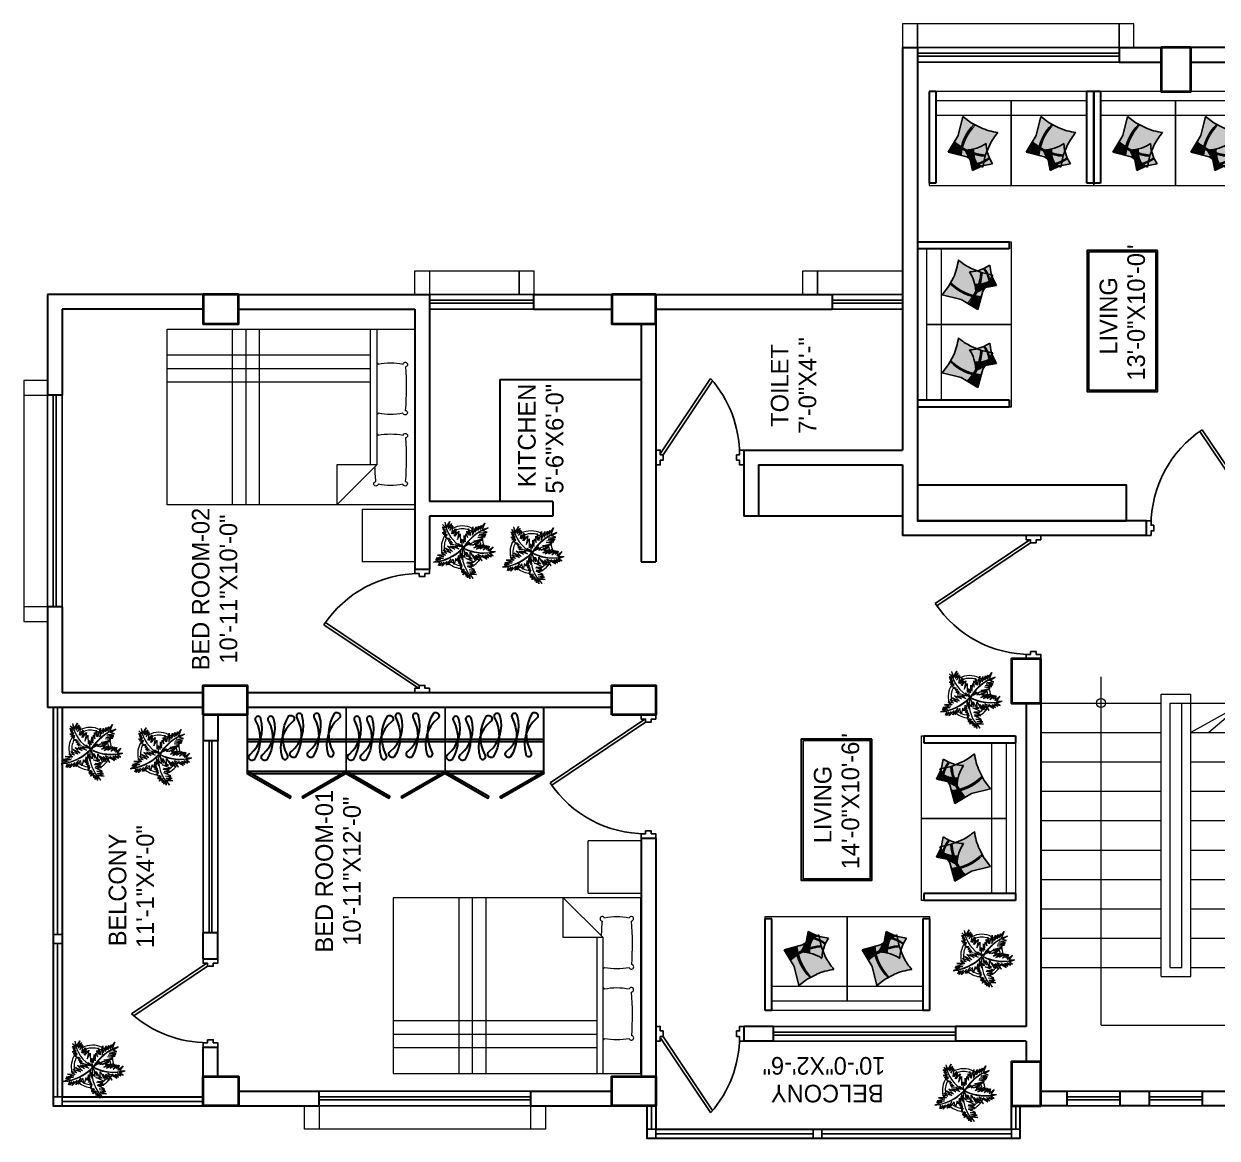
# Model space of a CAD drawing. Header units: inches. Extents: x -54558 to 35158, y -4190 to 41945.
# Drawn here: x -54303.2 to -53897.2, y 4160.1 to 4539.1 of the extents above; entities that cross this region are included whole.
import ezdxf

# ---------------------------------------------------------------- set-up
doc = ezdxf.new("R2010")
doc.units = ezdxf.units.IN
doc.header["$MEASUREMENT"] = 0
doc.layers.get('0').update_dxf_attribs({"true_color": 0xe4c8de})
for name, color, linetype in [('A-ANNO-TEXT', 7, 'Continuous'), ('DIM', 9, 'Continuous'), ('door', 34, 'Continuous'), ('FUR', 30, 'Continuous')]:
    doc.layers.add(name, color=color, linetype=linetype)
for name, color, linetype, lineweight in [('A-FURN-FIXD', 44, 'Continuous', 9), ('A_WALL', 7, 'Continuous', 30), ('colum', 241, 'Continuous', 40), ('Furniture', 42, 'Continuous', 30), ('illustr-TREE', 113, 'Continuous', 0), ('railing', 6, 'Continuous', 5), ('sanshade', 252, 'Continuous', 5), ('Stair', 44, 'Continuous', 13), ('thin', 251, 'Continuous', 20), ('Ver', 144, 'Continuous', 30), ('Wall-02', 7, 'Continuous', 30), ('windo', 140, 'Continuous', 25)]:
    doc.layers.add(name, color=color, linetype=linetype, lineweight=lineweight)
doc.layers.add('illustr-FURNITURE', color=7, linetype='Continuous', lineweight=0, true_color=0x000000)
doc.styles.get("Standard").update_dxf_attribs({"font": 'ARIALN.TTF'})

# ---------------------------------------------------------------- blocks, each defined once
blk = doc.blocks.new('fjfds')
at = {"layer": 'railing'}
for p, q in [((-25748.79, -8794.32), (-25748.79, -8804.32)), ((-25748.79, -8794.32), (-25652.79, -8794.32)), ((-25745.79, -8797.32), (-25745.79, -8801.32)), ((-25745.79, -8797.32), (-25655.79, -8797.32)), ((-25655.79, -8797.32), (-25655.79, -8804.32)), ((-25652.79, -8794.32), (-25652.79, -8804.32)), ((-25745.79, -8801.32), (-25655.79, -8801.32)), ((-25748.79, -8804.32), (-25655.79, -8804.32)), ((-25655.79, -8804.32), (-25652.79, -8804.32))]:
    blk.add_line(p, q, dxfattribs=at)
at = {"layer": 'Stair'}
for p, q in [((-25745.79, -8753.32), (-25745.79, -8794.32)), ((-25735.79, -8753.32), (-25735.79, -8794.32)), ((-25725.79, -8753.32), (-25725.79, -8794.32)), ((-25715.79, -8753.32), (-25715.79, -8794.32)), ((-25705.79, -8753.32), (-25705.79, -8794.32)), ((-25695.79, -8753.32), (-25695.79, -8794.32)), ((-25685.79, -8753.32), (-25685.79, -8794.32)), ((-25675.79, -8753.32), (-25675.79, -8794.32)), ((-25665.79, -8753.32), (-25665.79, -8794.32)), ((-25655.79, -8753.32), (-25655.79, -8794.32)), ((-25765.34, -8773.82), (-25646.9, -8773.82)), ((-25765.34, -8773.82), (-25765.34, -8822.32)), ((-25745.79, -8804.32), (-25745.79, -8845.32)), ((-25735.79, -8804.32), (-25735.79, -8845.32)), ((-25725.79, -8804.32), (-25725.79, -8845.32)), ((-25715.79, -8804.32), (-25715.79, -8845.32)), ((-25705.79, -8804.32), (-25705.79, -8845.32)), ((-25695.79, -8804.32), (-25695.79, -8845.32)), ((-25685.79, -8804.32), (-25685.79, -8845.32)), ((-25675.79, -8804.32), (-25675.79, -8845.32)), ((-25665.79, -8804.32), (-25665.79, -8845.32)), ((-25655.79, -8822.32), (-25665.79, -8804.32)), ((-25655.79, -8804.32), (-25655.79, -8845.32)), ((-25655.79, -8822.32), (-25665.79, -8810.47)), ((-25765.34, -8822.32), (-25655.79, -8822.32)), ((-25655.79, -8822.32), (-25665.79, -8840.32)), ((-25655.79, -8822.32), (-25665.79, -8834.17))]:
    blk.add_line(p, q, dxfattribs=at)
blk.add_circle((-25655.79, -8773.82), 1.51, dxfattribs=at)
blk = doc.blocks.new('ddf')
at = {"layer": 'sanshade'}
for points in [[(-25516.79, -8672.32), (-25508.79, -8672.32), (-25508.79, -8677.32), (-25516.79, -8677.32)], [(-25516.79, -8677.32), (-25508.79, -8677.32), (-25508.79, -8706.32), (-25516.79, -8706.32)]]:
    blk.add_lwpolyline(points, close=True, dxfattribs=at)
blk = doc.blocks.new('tyer')
at = {"layer": 'sanshade'}
for points in [[(-25800.79, -9018.32), (-25792.79, -9018.32), (-25792.79, -9023.32), (-25800.79, -9023.32)], [(-25800.79, -9018.32), (-25792.79, -9018.32), (-25792.79, -9100.32), (-25800.79, -9100.32)], [(-25800.79, -9095.32), (-25792.79, -9095.32), (-25792.79, -9100.32), (-25800.79, -9100.32)]]:
    blk.add_lwpolyline(points, close=True, dxfattribs=at)
blk = doc.blocks.new('efre')
at = {"layer": 'door'}
for p, q in [((10922.87, 10339.43), (10901.44, 10307.52)), ((10923.87, 10339.12), (10902.26, 10306.96))]:
    blk.add_line(p, q, dxfattribs=at)
for points in [[(10885.87, 10339.43), (10884.87, 10339.43), (10884.87, 10337.89), (10883.37, 10337.89), (10883.37, 10342.89), (10884.87, 10342.89), (10884.87, 10341.35), (10885.87, 10341.35)], [(10922.87, 10339.43), (10923.87, 10339.43), (10923.87, 10337.89), (10925.37, 10337.89), (10925.37, 10342.89), (10923.87, 10342.89), (10923.87, 10341.35), (10922.87, 10341.35)]]:
    blk.add_lwpolyline(points, close=True, dxfattribs=at)
blk.add_arc((10923.87, 10339.43), 39, 180, 236.3642, dxfattribs=at)
blk = doc.blocks.new('eyhfgh')
h = blk.add_hatch(color=254)
h.set_gradient(color1=(252, 230, 217), color2=(250, 214, 194), one_color=1, tint=0.87, name='CYLINDER')
h.paths.add_polyline_path([(12640.74, 1375.72, 0.127935), (12640.03, 1384.94), (12635.81, 1384.95, -0.057362), (12630.31, 1386.1, -0.068738), (12631.08, 1379.22), (12630.86, 1377.04, 0.13826)])
h = blk.add_hatch(color=7)
h.set_gradient(color1=(238, 242, 227), color2=(228, 234, 210), one_color=1, tint=0.87, name='CYLINDER')
h.paths.add_polyline_path([(12644.25, 1383.02, 0.127935), (12640.47, 1386.65), (12638.68, 1385.07, -0.057362), (12635.92, 1383.48, -0.068738), (12638.84, 1380.86), (12639.57, 1379.85, 0.13826)])
h = blk.add_hatch(color=252)
h.set_gradient(color1=(132, 132, 132), color2=(171, 171, 171), one_color=1, tint=0.67, name='INVCYLINDER')
h.paths.add_polyline_path([(12641.24, 1375.8, 0.034297), (12643.68, 1376.39), (12643.4, 1378.6), (12644.63, 1385.73), (12640.5, 1384.98, -0.121186)])
h = blk.add_hatch(color=63)
h.set_gradient(color1=(179, 217, 63), color2=(199, 227, 114), one_color=1, tint=0.67, name='INVCYLINDER')
h.paths.add_polyline_path([(12644.43, 1383.24, 0.034297), (12645.24, 1384.41), (12644.29, 1385.24), (12642.12, 1388.72), (12640.65, 1386.85, -0.121186)])
h = blk.add_hatch(color=63)
h.set_gradient(color1=(179, 217, 63), color2=(199, 227, 114), one_color=1, tint=0.67, name='INVCYLINDER')
h.paths.add_polyline_path([(12639.73, 1379.63), (12640.15, 1379.05), (12641.16, 1377.05), (12643.87, 1380.25), (12645.17, 1381.1, 0.044432), (12644.39, 1382.78, -0.131681)])
h = blk.add_hatch(color=7)
h.set_gradient(color1=(238, 242, 227), color2=(228, 234, 210), one_color=1, tint=0.87, name='CYLINDER')
h.paths.add_polyline_path([(12647.38, 1382.54), (12645.46, 1384.23, -0.034767), (12644.58, 1383, -0.044102), (12645.42, 1381.27)])
h = blk.add_hatch(color=252)
h.set_gradient(color1=(132, 132, 132), color2=(171, 171, 171), one_color=1, tint=0.67, name='INVCYLINDER')
h.paths.add_polyline_path([(12630.81, 1376.56), (12630.67, 1375.29), (12629.66, 1371.46), (12636.99, 1372.52), (12639.71, 1372.11, 0.044432), (12640.65, 1375.23, -0.131681)])
h = blk.add_hatch(color=254)
h.set_gradient(color1=(252, 230, 217), color2=(250, 214, 194), one_color=1, tint=0.87, name='CYLINDER')
h.paths.add_polyline_path([(12644.31, 1371.41), (12643.75, 1375.89, -0.034767), (12641.15, 1375.3, -0.044102), (12640.23, 1372.03)])
at = {"layer": 'FUR'}
for centre, radius, start, end in [((12638.08, 1409.42), 24.58, 251.5766, 264.7087), ((12605.79, 1379.86), 25.3, 358.5655, 14.2944), ((12630.42, 1396.27), 13.92, 293.2894, 306.4215), ((12635.38, 1377.57), 10.41, 19.8237, 60.6575), ((12635.21, 1377.37), 10.93, 20.8993, 60.0755), ((12627.91, 1371.6), 14.33, 40.2783, 56.0072), ((12636.29, 1389.73), 10.41, 288.3606, 329.2642), ((12622.66, 1378.96), 18.37, 338.1109, 18.9447), ((12636.2, 1389.91), 10.86, 288.9822, 328.4663), ((12622.19, 1378.89), 19.3, 339.1865, 18.3627), ((12638.22, 1394.25), 19.18, 247.2694, 286.7535), ((12638.14, 1393.91), 18.38, 246.6478, 287.5514)]:
    blk.add_arc(centre, radius, start, end, dxfattribs=at)
for points, invisible_edges in [([(12644.29, 1385.24), (12640.57, 1386.74), (12638.68, 1385.07)], 13), ([(12647.38, 1382.54), (12644.29, 1385.24), (12638.68, 1385.07)], 14), ([(12643.4, 1378.6), (12644.63, 1385.73), (12640.26, 1384.94)], 12), ([(12644.29, 1385.24), (12642.12, 1388.72), (12640.57, 1386.74)], 12), ([(12644.31, 1371.41), (12643.4, 1378.6), (12635.81, 1384.95)], 14), ([(12643.4, 1378.6), (12640.26, 1384.94), (12635.81, 1384.95)], 13), ([(12638.84, 1380.86), (12640.15, 1379.05), (12647.38, 1382.54)], 14), ([(12640.15, 1379.05), (12643.87, 1380.25), (12647.38, 1382.54)], 13), ([(12631.08, 1379.22), (12630.67, 1375.29), (12644.31, 1371.41)], 14), ([(12640.15, 1379.05), (12641.16, 1377.05), (12643.87, 1380.25)], 12), ([(12630.67, 1375.29), (12629.66, 1371.46), (12636.99, 1372.52)], 12), ([(12630.67, 1375.29), (12636.99, 1372.52), (12644.31, 1371.41)], 13)]:
    blk.add_3dface(points, dxfattribs=dict(at, invisible_edges=invisible_edges))
blk = doc.blocks.new('standard')
at = {"layer": 'A-FURN-FIXD', "lineweight": 30, "transparency": 33554687}
for p, q in [((29797.43, 5446.76), (29828.65, 5446.76)), ((29797.43, 5444.42), (29797.43, 5446.76)), ((29828.65, 5444.42), (29828.65, 5446.76)), ((29797.43, 5444.42), (29828.65, 5444.42)), ((29828.65, 5393.11), (29797.43, 5393.11)), ((29797.43, 5390.76), (29797.43, 5393.11)), ((29828.65, 5390.76), (29828.65, 5393.11)), ((29828.65, 5390.76), (29797.43, 5390.76))]:
    blk.add_line(p, q, dxfattribs=at)
at = {"layer": 'A-FURN-FIXD', "linetype": 'ByBlock', "ltscale": 200, "transparency": 33554687}
for p, q in [((29828.65, 5446.76), (29829.43, 5446.76)), ((29829.43, 5446.76), (29829.43, 5390.76)), ((29797.43, 5393.11), (29797.43, 5444.42)), ((29800.56, 5393.11), (29800.56, 5444.42)), ((29805.56, 5393.11), (29805.56, 5444.42)), ((29829.43, 5418.89), (29800.56, 5418.89)), ((29829.43, 5418.76), (29800.56, 5418.76)), ((29829.43, 5390.76), (29828.65, 5390.76))]:
    blk.add_line(p, q, dxfattribs=at)
at = {"layer": 'Furniture', "transparency": 33554687, "xscale": -0.8940402066046178, "yscale": 0.8940402066046178, "zscale": 0.8940402066046178, "rotation": 202.1116633612902}
for p in [(18883.43, 2320.97), (18883.43, 2294.47)]:
    blk.add_blockref('eyhfgh', p, dxfattribs=at)
blk = doc.blocks.new('www')
at = {"layer": 'illustr-FURNITURE', "color": 1}
for p, q in [((10806.97, 10296.75), (10747.22, 10296.75)), ((10747.22, 10296.75), (10747.22, 10212.48)), ((10755.98, 10296.75), (10755.98, 10227.52)), ((10760.57, 10296.75), (10760.57, 10227.52)), ((10765.15, 10296.75), (10765.15, 10227.52)), ((10806.97, 10212.48), (10806.97, 10296.75)), ((10806.97, 10274.46), (10747.22, 10274.46)), ((10806.97, 10269.88), (10747.22, 10269.88)), ((10806.97, 10265.3), (10747.22, 10265.3)), ((10793.37, 10238.98), (10806.97, 10238.98)), ((10806.97, 10238.98), (10793.37, 10225.37)), ((10793.37, 10225.37), (10793.37, 10238.98)), ((10793.37, 10227.52), (10747.22, 10227.52)), ((10808.47, 10230.4), (10808.47, 10212.45)), ((10808.47, 10230.4), (10826.33, 10230.4)), ((10826.33, 10212.45), (10826.33, 10230.4)), ((10747.22, 10225.37), (10793.37, 10225.37)), ((10747.22, 10212.48), (10806.97, 10212.48)), ((10808.43, 10212.5), (10808.47, 10212.5)), ((10826.33, 10212.45), (10808.47, 10212.45))]:
    blk.add_line(p, q, dxfattribs=at)
for centre, radius, start, end in [((10759.25, 10225.71), 0.776, 205.8663, 258.2519), ((10781.38, 10220.71), 22.68, 169.2326, 190.7674), ((10775.63, 10225.65), 0.776, 283.7421, 339.1614), ((10757.08, 10220.71), 19.19, 347.4169, 12.5831), ((10783.43, 10225.71), 0.776, 205.8663, 258.2519), ((10805.55, 10220.71), 22.68, 169.2326, 190.7674), ((10791.28, 10137.25), 88.81, 84.9917, 88.2383), ((10799.81, 10225.65), 0.776, 283.7421, 174.7412), ((10781.26, 10220.71), 19.19, 347.4169, 12.5831), ((10759.25, 10215.71), 0.776, 101.7481, 355.1787), ((10767.1, 10304.18), 88.81, 265.4292, 275.0083), ((10775.63, 10215.78), 0.776, 185.2588, 76.2579), ((10783.43, 10215.71), 0.776, 101.7481, 355.1787), ((10791.28, 10304.18), 88.81, 265.4292, 275.0083), ((10799.81, 10215.78), 0.776, 185.2588, 76.2579)]:
    blk.add_arc(centre, radius, start, end, dxfattribs=at)
blk = doc.blocks.new('gfsv')
at = {"layer": 'illustr-TREE', "color": 114, "true_color": 0x139b48}
for p, q in [((-19140.03, -7521.46), (-19139.13, -7521.95)), ((-19139.05, -7522.51), (-19140.03, -7521.46)), ((-19139.94, -7521.15), (-19139.07, -7521.44)), ((-19139.13, -7521.95), (-19139.94, -7521.15)), ((-19138.47, -7521.62), (-19139.14, -7519.95)), ((-19139.07, -7521.44), (-19139.14, -7519.95)), ((-19138.44, -7520.36), (-19138.47, -7521.62)), ((-19138.11, -7522.31), (-19138.44, -7520.36)), ((-19138.11, -7520.52), (-19138.11, -7522.31)), ((-19137.74, -7522.39), (-19138.11, -7520.52)), ((-19137.39, -7520.88), (-19137.74, -7522.39)), ((-19137.42, -7522.78), (-19137.39, -7520.88)), ((-19136.72, -7521.8), (-19137.42, -7522.78)), ((-19137.02, -7523.12), (-19136.72, -7521.8)), ((-19140.11, -7522.01), (-19139.05, -7522.51)), ((-19138.83, -7523.25), (-19140.11, -7522.01)), ((-19139.85, -7522.94), (-19138.83, -7523.25)), ((-19138.26, -7524.11), (-19139.85, -7522.94)), ((-19139.78, -7523.45), (-19138.26, -7524.11)), ((-19138.34, -7524.64), (-19139.78, -7523.45)), ((-19139.67, -7524.94), (-19138.34, -7524.64)), ((-19136.22, -7522.25), (-19137.02, -7523.12)), ((-19136.81, -7524.08), (-19136.22, -7522.25)), ((-19135.72, -7522.81), (-19136.81, -7524.08)), ((-19136.53, -7524.51), (-19135.72, -7522.81)), ((-19135.25, -7523.31), (-19136.53, -7524.51)), ((-19135.94, -7525.04), (-19135.25, -7523.31)), ((-19135.22, -7524.06), (-19135.94, -7525.04)), ((-19135.87, -7526.04), (-19135.22, -7524.06)), ((-19135.21, -7524.53), (-19135.87, -7526.04)), ((-19135.48, -7525.74), (-19135.21, -7524.53)), ((-19134.73, -7523.95), (-19134.78, -7524.94)), ((-19134.38, -7524.55), (-19134.73, -7523.95)), ((-19134.39, -7523.69), (-19134.38, -7524.55)), ((-19134.08, -7524.26), (-19134.39, -7523.69)), ((-19133.9, -7523.5), (-19134.08, -7524.26)), ((-19133.67, -7524.03), (-19133.9, -7523.5)), ((-19133.35, -7522.94), (-19133.67, -7524.03)), ((-19133.01, -7522.73), (-19133.39, -7523.77)), ((-19133.39, -7523.77), (-19133.35, -7522.94)), ((-19132.59, -7523.23), (-19133.01, -7522.73)), ((-19132.74, -7522.49), (-19132.59, -7523.23)), ((-19132.3, -7523.23), (-19132.74, -7522.49)), ((-19132.42, -7522.27), (-19132.28, -7522.87)), ((-19132.11, -7522.84), (-19132.42, -7522.27)), ((-19132.32, -7524.59), (-19131.26, -7525.42)), ((-19130.99, -7525.26), (-19132.32, -7524.59)), ((-19132.28, -7522.87), (-19132.3, -7523.23)), ((-19132.2, -7524.29), (-19130.99, -7525.26)), ((-19130.38, -7524.59), (-19132.2, -7524.29)), ((-19131.97, -7522.01), (-19132.11, -7522.84)), ((-19131.9, -7523), (-19131.97, -7522.01)), ((-19131.47, -7522.35), (-19131.9, -7523)), ((-19131.08, -7522.14), (-19131.69, -7522.97)), ((-19131.69, -7522.97), (-19131.47, -7522.35)), ((-19131.42, -7523.84), (-19130.38, -7524.59)), ((-19130.13, -7524.42), (-19131.42, -7523.84)), ((-19130.61, -7522), (-19131.23, -7522.84)), ((-19131.23, -7522.84), (-19131.08, -7522.14)), ((-19130.96, -7523.48), (-19130.13, -7524.42)), ((-19129.7, -7524.25), (-19130.96, -7523.48)), ((-19130.81, -7522.81), (-19130.61, -7522)), ((-19130, -7522.11), (-19130.81, -7522.81)), ((-19130.69, -7523.27), (-19129.7, -7524.25)), ((-19129.26, -7523.88), (-19130.69, -7523.27)), ((-19130.68, -7522.91), (-19130, -7522.11)), ((-19129.37, -7522.63), (-19130.63, -7523.08)), ((-19130.63, -7523.08), (-19129.26, -7523.88)), ((-19142.15, -7527.05), (-19141.38, -7527.4)), ((-19141.37, -7527.67), (-19142.15, -7527.05)), ((-19142.14, -7527.65), (-19141.37, -7527.67)), ((-19141.51, -7527.82), (-19142.14, -7527.65)), ((-19141.68, -7526.82), (-19141.26, -7527.27)), ((-19141.38, -7527.4), (-19141.68, -7526.82)), ((-19141.42, -7526.6), (-19141.5, -7527.08)), ((-19141.4, -7527.05), (-19141.42, -7526.6)), ((-19141.32, -7526.68), (-19140.79, -7527.22)), ((-19140.95, -7527.46), (-19141.32, -7526.68)), ((-19141.26, -7527.27), (-19140.95, -7527.46)), ((-19140.97, -7526.59), (-19139.89, -7526.86)), ((-19140.79, -7527.22), (-19140.97, -7526.59)), ((-19140.61, -7526.42), (-19139.52, -7526.77)), ((-19139.89, -7526.86), (-19140.61, -7526.42)), ((-19139.84, -7526.29), (-19139.1, -7526.57)), ((-19139.52, -7526.77), (-19139.84, -7526.29)), ((-19138.22, -7525.34), (-19139.67, -7524.94)), ((-19139.4, -7525.99), (-19138.7, -7526.48)), ((-19139.1, -7526.57), (-19139.4, -7525.99)), ((-19139, -7525.86), (-19138.15, -7526.37)), ((-19138.7, -7526.48), (-19139, -7525.86)), ((-19138.85, -7525.6), (-19138.22, -7525.34)), ((-19137.48, -7525.94), (-19138.85, -7525.6)), ((-19138.74, -7526.04), (-19137.48, -7525.94)), ((-19136.98, -7526.37), (-19138.74, -7526.04)), ((-19138.52, -7526.94), (-19136.98, -7526.37)), ((-19136.89, -7526.61), (-19138.52, -7526.94)), ((-19138.45, -7526.25), (-19136.18, -7526.56)), ((-19137.95, -7527.54), (-19136.89, -7526.61)), ((-19135.75, -7527.18), (-19137.95, -7527.54)), ((-19136.25, -7527.26), (-19137.82, -7528.05)), ((-19135.65, -7526.97), (-19135.49, -7526.95)), ((-19134.92, -7525.12), (-19135.48, -7525.74)), ((-19135.42, -7527.05), (-19134.63, -7525.91)), ((-19135.42, -7527.05), (-19134.3, -7528.75)), ((-19135.36, -7526.97), (-19133.49, -7526.75)), ((-19135.35, -7526.32), (-19134.92, -7525.12)), ((-19134.63, -7525.91), (-19135.35, -7526.32)), ((-19133.49, -7526.75), (-19134.51, -7527.22)), ((-19134.51, -7527.22), (-19132.62, -7527.32)), ((-19132.24, -7526.41), (-19134.41, -7526.43)), ((-19132.62, -7527.32), (-19134.15, -7527.56)), ((-19134.15, -7527.56), (-19132.24, -7527.75)), ((-19133.62, -7525.69), (-19132.24, -7526.41)), ((-19131.57, -7526.07), (-19133.62, -7525.69)), ((-19132.77, -7524.92), (-19131.79, -7525.64)), ((-19131.26, -7525.42), (-19132.77, -7524.92)), ((-19131.79, -7525.64), (-19132.77, -7525.14)), ((-19132.77, -7525.14), (-19131.57, -7526.07)), ((-19143.17, -7528.74), (-19142.14, -7528.45)), ((-19142.12, -7528.62), (-19143.17, -7528.74)), ((-19143.1, -7529.55), (-19142.01, -7528.76)), ((-19142.92, -7528.17), (-19141.87, -7528.13)), ((-19142.14, -7528.45), (-19142.92, -7528.17)), ((-19142.54, -7527.86), (-19141.51, -7527.82)), ((-19141.87, -7528.13), (-19142.54, -7527.86)), ((-19142.01, -7528.76), (-19142.12, -7530.35)), ((-19142.12, -7530.35), (-19141.83, -7528.81)), ((-19141.83, -7528.81), (-19141.56, -7530.18)), ((-19141.56, -7530.18), (-19141.5, -7528.72)), ((-19141.5, -7528.72), (-19141.19, -7529.92)), ((-19141.19, -7529.92), (-19140.94, -7528.53)), ((-19140.94, -7528.53), (-19140.91, -7529.82)), ((-19140.91, -7529.82), (-19140.13, -7528.14)), ((-19140.13, -7528.14), (-19140.01, -7529.68)), ((-19140.01, -7529.68), (-19139.82, -7528.21)), ((-19139.82, -7528.21), (-19139.73, -7529.55)), ((-19139.73, -7529.55), (-19139.29, -7528.02)), ((-19139.29, -7528.02), (-19139.24, -7529.24)), ((-19139.24, -7529.24), (-19139.11, -7528.14)), ((-19139.11, -7528.14), (-19139.01, -7529.66)), ((-19139.01, -7529.66), (-19138.18, -7527.74)), ((-19137.55, -7530.06), (-19138.86, -7531.01)), ((-19138.86, -7531.01), (-19137.38, -7530.21)), ((-19137.38, -7530.21), (-19138.8, -7531.73)), ((-19137.33, -7529.38), (-19138.64, -7530.44)), ((-19138.64, -7530.44), (-19137.55, -7530.06)), ((-19136.7, -7528.78), (-19138.55, -7529.89)), ((-19138.55, -7529.89), (-19137.33, -7529.38)), ((-19136.67, -7527.87), (-19138.39, -7528.79)), ((-19138.39, -7528.79), (-19136.7, -7528.78)), ((-19138.18, -7527.74), (-19138.35, -7529.29)), ((-19138.35, -7529.29), (-19138, -7528.79)), ((-19137.82, -7528.05), (-19136.67, -7527.87)), ((-19135.92, -7530.35), (-19135.02, -7532.47)), ((-19134.87, -7531.97), (-19135.92, -7530.35)), ((-19135.63, -7529.72), (-19134.87, -7531.97)), ((-19134.81, -7531.37), (-19135.63, -7529.72)), ((-19135.1, -7529.99), (-19134.81, -7531.37)), ((-19134.44, -7530.93), (-19135.1, -7529.99)), ((-19135.08, -7527.83), (-19134.38, -7529.27)), ((-19134.3, -7528.75), (-19135.08, -7527.83)), ((-19135, -7529.32), (-19134.44, -7530.93)), ((-19134.64, -7530.19), (-19135, -7529.32)), ((-19134.99, -7528.75), (-19134.64, -7530.19)), ((-19134.38, -7529.27), (-19134.99, -7528.75)), ((-19134.65, -7529.86), (-19134.14, -7531.17)), ((-19134.38, -7530.93), (-19134.65, -7529.86)), ((-19134.64, -7530.37), (-19134.38, -7530.93)), ((-19134.36, -7529.34), (-19133.75, -7531.64)), ((-19134.14, -7531.17), (-19134.36, -7529.34)), ((-19133.98, -7529.69), (-19133.36, -7531.97)), ((-19133.75, -7531.64), (-19133.98, -7529.69)), ((-19132.24, -7527.75), (-19133.13, -7528.12)), ((-19133.13, -7528.12), (-19131.6, -7528.01)), ((-19130.98, -7528.41), (-19132.63, -7528.79)), ((-19132.63, -7528.79), (-19130.51, -7529.44)), ((-19132.58, -7529.32), (-19130.52, -7530.22)), ((-19130.51, -7529.44), (-19132.58, -7529.32)), ((-19131.6, -7528.01), (-19132.56, -7528.57)), ((-19132.56, -7528.57), (-19130.98, -7528.41)), ((-19131.82, -7530.03), (-19130.38, -7530.89)), ((-19130.52, -7530.22), (-19131.82, -7530.03)), ((-19138.8, -7531.73), (-19137.13, -7530.69)), ((-19137.13, -7530.69), (-19138.34, -7532.81)), ((-19138.34, -7532.81), (-19137.37, -7531.69)), ((-19137.37, -7531.69), (-19138.08, -7533.27)), ((-19138.08, -7533.27), (-19137.33, -7532.45)), ((-19137.33, -7532.45), (-19137.78, -7533.85)), ((-19137.78, -7533.85), (-19137.22, -7533.01)), ((-19137.22, -7533.01), (-19137.57, -7534.36)), ((-19137.57, -7534.36), (-19136.99, -7533.47)), ((-19136.99, -7533.47), (-19136.55, -7534.9)), ((-19135.21, -7533.44), (-19136.35, -7533.11)), ((-19136.35, -7533.11), (-19135.35, -7534.35)), ((-19136.1, -7531.92), (-19135.17, -7533.17)), ((-19135.06, -7532.85), (-19136.1, -7531.92)), ((-19136.09, -7532.73), (-19135.21, -7533.44)), ((-19135.17, -7533.17), (-19136.09, -7532.73)), ((-19135.87, -7531.24), (-19135.06, -7532.85)), ((-19135.02, -7532.47), (-19135.87, -7531.24)), ((-19133.36, -7531.97), (-19133.11, -7530.66)), ((-19133.11, -7530.66), (-19132.97, -7532.41)), ((-19132.97, -7532.41), (-19132.74, -7530.74)), ((-19132.74, -7530.74), (-19132.61, -7532.59)), ((-19132.61, -7532.59), (-19132.37, -7531)), ((-19132.37, -7531), (-19132.33, -7532.7)), ((-19132.33, -7532.7), (-19132.02, -7531.16)), ((-19132.02, -7531.16), (-19131.85, -7532.88)), ((-19131.85, -7532.88), (-19131.54, -7531.86)), ((-19131.54, -7531.86), (-19130.74, -7533.16)), ((-19131.43, -7530.69), (-19130.21, -7531.51)), ((-19130.38, -7530.89), (-19131.43, -7530.69)), ((-19131.22, -7531.22), (-19129.61, -7532.36)), ((-19130.21, -7531.51), (-19131.22, -7531.22)), ((-19131.17, -7531.72), (-19130.74, -7533.16)), ((-19129.61, -7532.36), (-19131.17, -7531.72)), ((-19136.55, -7533.5), (-19136.55, -7534.9)), ((-19135.35, -7534.35), (-19136.55, -7533.5))]:
    blk.add_line(p, q, dxfattribs=at)
for centre, radius, start, end in [((-19128.04, -7519), 11.14, 184.8641, 225.4849), ((-19127.45, -7518.53), 11.77, 186.927, 225.8123), ((-19128.31, -7530.61), 8.05, 97.5401, 152.9698), ((-19137.08, -7534.91), 8.05, 81.1775, 138.3266), ((-19125.78, -7532.06), 11.14, 156.5576, 194.785), ((-19125.07, -7532.31), 11.77, 154.4151, 192.7221), ((-19141.76, -7537.3), 11.77, 20.5975, 59.3099), ((-19141.31, -7536.7), 11.14, 18.5346, 56.762)]:
    blk.add_arc(centre, radius, start, end, dxfattribs=at)
blk = doc.blocks.new('sss')
at = {"layer": 'thin', "color": 36}
for radius, start, end in [(5.64, 115.6577, 116.0773), (5.64, 105.3767, 111.9415), (4.89, 103.9007, 108.8883), (5.64, 57.4756, 104.2899), (4.89, 61.8531, 100.8192), (5.64, 51.6167, 56.4913), (5.64, 140.808, 176.9255), (4.89, 153.9151, 175.965), (4.89, 140.8987, 152.5456), (5.64, 136.4792, 139.5509), (5.64, 132.2157, 133.1804), (4.89, 135.3729, 136.8717), (4.89, 58.6484, 61.5791), (4.89, 28.8648, 35.5705), (4.89, 20.5118, 25.5966), (5.64, 35.9986, 36.5988), (4.89, 340.5694, 20.1944), (5.64, 332.6672, 28.4122), (5.64, 199.0461, 207.9874), (4.89, 178.4351, 178.7003), (4.89, 331.0839, 340.0145), (5.64, 209.185, 230.5847), (4.89, 205.2449, 228.3342), (5.64, 230.7925, 236.3345), (4.89, 229.5251, 232.8857), (5.64, 238.4668, 245.0437), (4.89, 234.467, 237.787), (4.89, 242.9454, 245.7689), (4.89, 266.1446, 266.5826), (4.89, 270.2537, 273.22), (4.89, 275.4094, 290.9372), (4.89, 291.9275, 294.6609), (5.64, 295.2219, 298.3019), (4.89, 301.9218, 302.255), (5.64, 301.0384, 302.6761), (5.64, 307.0561, 307.1985), (4.89, 323.3496, 327.1942), (5.64, 320.6426, 322.4916), (5.64, 325.1264, 331.4388), (5.64, 248.0786, 248.2717), (5.64, 264.5369, 265.2564), (5.64, 270.5271, 272.3534), (5.64, 273.4308, 293.4009)]:
    blk.add_arc((-19798.75, -6970.7), radius, start, end, dxfattribs=at)
at = {"layer": 'thin', "xscale": 1.094516021037634, "yscale": 1.094516021037634, "zscale": 1.094516021037634}
blk.add_blockref('gfsv', (1145.34, 1267.67), dxfattribs=at)
blk = doc.blocks.new('jj')
at = {"layer": 'door'}
for p, q in [((11000.83, 10306.39), (11025.92, 10323.24)), ((11001.13, 10305.39), (11026.7, 10322.56))]:
    blk.add_line(p, q, dxfattribs=at)
for points in [[(11000.83, 10331.39), (11000.83, 10332.39), (11002.37, 10332.39), (11002.37, 10333.89), (10997.37, 10333.89), (10997.37, 10332.39), (10998.91, 10332.39), (10998.91, 10331.39)], [(11000.83, 10306.39), (11000.83, 10305.39), (11002.37, 10305.39), (11002.37, 10303.89), (10997.37, 10303.89), (10997.37, 10305.39), (10998.91, 10305.39), (10998.91, 10306.39)]]:
    blk.add_lwpolyline(points, close=True, dxfattribs=at)
blk.add_arc((11000.83, 10293.39), 39, 48.4266, 90, dxfattribs=at)
blk = doc.blocks.new('LJH')
at = {"color": 0}
for p, q in [((11325.4, 10234.99), (11291.75, 10234.99)), ((11325.4, 10234.24), (11291.75, 10234.24)), ((11359.05, 10234.99), (11325.4, 10234.99)), ((11359.05, 10234.24), (11325.4, 10234.24)), ((11392.7, 10234.99), (11359.05, 10234.99)), ((11392.7, 10234.24), (11359.05, 10234.24))]:
    blk.add_line(p, q, dxfattribs=at)
for points in [[(11296.1, 10230.65, 0.267392), (11295.61, 10243.91, 1.049005), (11294.36, 10241.96, -0.295269), (11297.93, 10230.07, -1.314488), (11296.1, 10230.65)], [(11302.59, 10242.25, 0.267392), (11303.08, 10228.99, 1.049005), (11304.33, 10230.95, -0.295269), (11300.75, 10242.83, -1.314488), (11302.59, 10242.25)], [(11308.53, 10242.25, 0.267392), (11309.02, 10228.99, 1.049005), (11310.27, 10230.95, -0.295269), (11306.69, 10242.83, -1.314488), (11308.53, 10242.25)], [(11329.75, 10230.65, 0.267392), (11329.26, 10243.91, 1.049005), (11328.01, 10241.96, -0.295269), (11331.58, 10230.07, -1.314488), (11329.75, 10230.65)], [(11336.24, 10242.25, 0.267392), (11336.73, 10228.99, 1.049005), (11337.98, 10230.95, -0.295269), (11334.41, 10242.83, -1.314488), (11336.24, 10242.25)], [(11342.18, 10242.25, 0.267392), (11342.67, 10228.99, 1.049005), (11343.92, 10230.95, -0.295269), (11340.34, 10242.83, -1.314488), (11342.18, 10242.25)], [(11363.4, 10230.65, 0.267392), (11362.91, 10243.91, 1.049005), (11361.66, 10241.96, -0.295269), (11365.23, 10230.07, -1.314488), (11363.4, 10230.65)], [(11369.89, 10242.25, 0.267392), (11370.38, 10228.99, 1.049005), (11371.63, 10230.95, -0.295269), (11368.06, 10242.83, -1.314488), (11369.89, 10242.25)], [(11375.83, 10242.25, 0.267392), (11376.32, 10228.99, 1.049005), (11377.57, 10230.95, -0.295269), (11373.99, 10242.83, -1.314488), (11375.83, 10242.25)], [(11311.74, 10229.67, 0.267392), (11311.25, 10242.93, 1.049005), (11310, 10240.97, -0.295269), (11313.58, 10229.09, -1.314488), (11311.74, 10229.67)], [(11318.23, 10241.27, 0.267392), (11318.72, 10228.01, 1.049005), (11319.97, 10229.97, -0.295269), (11316.4, 10241.85, -1.314488), (11318.23, 10241.27)], [(11322.56, 10241.27, 0.267392), (11323.05, 10228.01, 1.049005), (11324.3, 10229.97, -0.295269), (11320.72, 10241.85, -1.314488), (11322.56, 10241.27)], [(11345.39, 10229.67, 0.267392), (11344.9, 10242.93, 1.049005), (11343.65, 10240.97, -0.295269), (11347.23, 10229.09, -1.314488), (11345.39, 10229.67)], [(11351.89, 10241.27, 0.267392), (11352.38, 10228.01, 1.049005), (11353.62, 10229.97, -0.295269), (11350.05, 10241.85, -1.314488), (11351.89, 10241.27)], [(11356.21, 10241.27, 0.267392), (11356.7, 10228.01, 1.049005), (11357.95, 10229.97, -0.295269), (11354.38, 10241.85, -1.314488), (11356.21, 10241.27)], [(11379.04, 10229.67, 0.267392), (11378.55, 10242.93, 1.049005), (11377.3, 10240.97, -0.295269), (11380.88, 10229.09, -1.314488), (11379.04, 10229.67)], [(11385.54, 10241.27, 0.267392), (11386.03, 10228.01, 1.049005), (11387.28, 10229.97, -0.295269), (11383.7, 10241.85, -1.314488), (11385.54, 10241.27)], [(11389.86, 10241.27, 0.267392), (11390.35, 10228.01, 1.049005), (11391.6, 10229.97, -0.295269), (11388.03, 10241.85, -1.314488), (11389.86, 10241.27)]]:
    blk.add_lwpolyline(points, format="xyb", dxfattribs=at)
at = {"layer": 'A-FURN-FIXD', "lineweight": 30}
for p, q in [((11291.75, 10224), (11392.7, 10224)), ((11392.7, 10223.4), (11291.75, 10223.4))]:
    blk.add_line(p, q, dxfattribs=at)
for points in [[(11291.75, 10245.83), (11392.7, 10245.83), (11392.7, 10223.4), (11291.75, 10223.4)], [(11291.75, 10223.4), (11306.32, 10214.99), (11306.62, 10215.51), (11292.05, 10223.92)], [(11325.4, 10223.4), (11310.83, 10214.99), (11310.53, 10215.51), (11325.1, 10223.92)], [(11325.4, 10223.4), (11339.97, 10214.99), (11340.27, 10215.51), (11325.7, 10223.92)], [(11359.05, 10223.4), (11344.48, 10214.99), (11344.18, 10215.51), (11358.75, 10223.92)], [(11359.05, 10223.4), (11373.62, 10214.99), (11373.92, 10215.51), (11359.35, 10223.92)], [(11392.7, 10223.4), (11378.13, 10214.99), (11377.83, 10215.51), (11392.4, 10223.92)]]:
    blk.add_lwpolyline(points, close=True, dxfattribs=at)
at = {"layer": 'DIM'}
for p, q in [((11291.75, 10223.4), (11291.75, 10245.83)), ((11325.4, 10223.4), (11325.4, 10245.83)), ((11359.05, 10223.4), (11359.05, 10245.83))]:
    blk.add_line(p, q, dxfattribs=at)

msp = doc.modelspace()

# ---------------------------------------------------------------- linework, layer by layer
at = {"layer": 'A-FURN-FIXD', "lineweight": 30}
for points in [[(-53917.5, 4462.062), (-53941.5, 4462.062), (-53941.5, 4414.062), (-53917.5, 4414.062)], [(-53928.094, 4370.114), (-53928.094, 4382.169), (-53999.246, 4382.169), (-53999.246, 4370.114)], [(-54014.726, 4295.853), (-54038.726, 4295.853), (-54038.726, 4247.853), (-54014.726, 4247.853)]]:
    msp.add_lwpolyline(points, close=True, dxfattribs=at)
at = {"layer": 'A-FURN-FIXD', "color": 4}
for points in [[(-53918.1, 4461.462), (-53940.9, 4461.462), (-53940.9, 4414.662), (-53918.1, 4414.662)], [(-54015.326, 4295.253), (-54038.126, 4295.253), (-54038.126, 4248.453), (-54015.326, 4248.453)]]:
    msp.add_lwpolyline(points, close=True, dxfattribs=at)
at = {"layer": 'A_WALL', "ltscale": 0.25}
for p, q in [((-54129.746, 4447.114), (-54103.246, 4447.114)), ((-54290.246, 4412.864), (-54295.246, 4412.864)), ((-54123.246, 4376.614), (-54165.246, 4376.614)), ((-54123.246, 4371.614), (-54165.246, 4371.614)), ((-53921.246, 4365.114), (-53921.246, 4370.114)), ((-54170.246, 4353.614), (-54165.246, 4353.614)), ((-54290.246, 4340.864), (-54295.246, 4340.864)), ((-54242.246, 4221.083), (-54237.246, 4221.083)), ((-54242.246, 4191.083), (-54237.246, 4191.083))]:
    msp.add_line(p, q, dxfattribs=at)
at = {"layer": 'colum'}
for points in [[(-53906.246, 4531.114), (-53916.246, 4531.114), (-53916.246, 4516.114), (-53906.246, 4516.114)], [(-54242.246, 4447.114), (-54242.246, 4437.114), (-54230.246, 4437.114), (-54230.246, 4447.114)], [(-54103.246, 4447.114), (-54103.246, 4437.114), (-54088.246, 4437.114), (-54088.246, 4447.114)], [(-53957.246, 4323.114), (-53967.246, 4323.114), (-53967.246, 4308.114), (-53957.246, 4308.114)], [(-54242.246, 4304.114), (-54242.246, 4314.114), (-54227.246, 4314.114), (-54227.246, 4304.114)], [(-54103.246, 4304.114), (-54103.246, 4314.114), (-54088.246, 4314.114), (-54088.246, 4304.114)], [(-53957.246, 4186.114), (-53967.246, 4186.114), (-53967.246, 4171.114), (-53957.246, 4171.114)], [(-54242.246, 4171.114), (-54242.246, 4181.114), (-54230.246, 4181.114), (-54230.246, 4171.114)], [(-54103.246, 4171.114), (-54103.246, 4181.114), (-54088.246, 4181.114), (-54088.246, 4171.114)]]:
    msp.add_lwpolyline(points, close=True, dxfattribs=at)
at = {"layer": 'sanshade'}
for points in [[(-53999.246, 4531.114), (-53999.246, 4539.114), (-54004.246, 4539.114), (-54004.246, 4531.114)], [(-53999.246, 4539.114), (-53999.246, 4531.114), (-53930.542, 4531.114), (-53930.542, 4539.114)], [(-53925.542, 4531.114), (-53925.542, 4539.114), (-53930.542, 4539.114), (-53930.542, 4531.114)], [(-54170.246, 4447.114), (-54170.246, 4455.114), (-54165.246, 4455.114), (-54165.246, 4447.114)], [(-54170.246, 4447.114), (-54170.246, 4455.114), (-54134.746, 4455.114), (-54134.746, 4447.114)], [(-54134.746, 4447.114), (-54134.746, 4455.114), (-54129.746, 4455.114), (-54129.746, 4447.114)]]:
    msp.add_lwpolyline(points, close=True, dxfattribs=at)
at = {"layer": 'Ver'}
for points in [[(-54293.246, 4306.614), (-54293.246, 4171.114), (-54242.246, 4171.114)], [(-54290.246, 4306.614), (-54290.246, 4174.114), (-54242.246, 4174.114)], [(-54091.246, 4171.114), (-54091.246, 4160.114), (-53964.246, 4160.114), (-53964.246, 4171.114)], [(-54088.246, 4171.114), (-54088.246, 4163.114), (-53967.246, 4163.114), (-53967.246, 4171.114)]]:
    msp.add_lwpolyline(points, dxfattribs=at)
at = {"layer": 'Wall-02'}
for p, q in [((-54004.246, 4531.114), (-53999.246, 4531.114)), ((-54004.246, 4531.114), (-54004.246, 4394.114)), ((-53999.246, 4531.114), (-53999.246, 4370.114)), ((-53930.542, 4531.114), (-53916.246, 4531.114)), ((-53930.542, 4531.114), (-53930.542, 4526.114)), ((-53826.246, 4531.114), (-53906.246, 4531.114)), ((-53930.542, 4526.114), (-53916.246, 4526.114)), ((-53906.246, 4526.114), (-53879.246, 4526.114)), ((-54295.246, 4447.114), (-54295.246, 4412.864)), ((-54242.246, 4447.114), (-54295.246, 4447.114)), ((-54230.246, 4447.114), (-54165.246, 4447.114)), ((-54165.246, 4447.114), (-54165.246, 4376.614)), ((-54129.746, 4442.114), (-54129.746, 4447.114)), ((-54088.246, 4447.114), (-54028.246, 4447.114)), ((-54028.246, 4447.114), (-54028.246, 4442.114)), ((-54290.246, 4442.114), (-54290.246, 4412.864)), ((-54242.246, 4442.114), (-54290.246, 4442.114)), ((-54230.246, 4442.114), (-54170.246, 4442.114)), ((-54170.246, 4442.114), (-54170.246, 4353.614)), ((-54129.746, 4442.114), (-54103.246, 4442.114)), ((-54088.246, 4442.114), (-54028.246, 4442.114)), ((-54093.246, 4437.114), (-54093.246, 4356.114)), ((-54088.246, 4437.114), (-54088.246, 4356.114)), ((-54141.246, 4418.114), (-54093.246, 4418.114)), ((-54141.246, 4418.114), (-54141.246, 4376.614)), ((-54058.246, 4394.114), (-54004.246, 4394.114)), ((-54058.246, 4394.114), (-54058.246, 4371.614)), ((-54053.246, 4389.114), (-54004.246, 4389.114)), ((-54053.246, 4389.114), (-54053.246, 4371.614)), ((-54004.246, 4389.114), (-54004.246, 4365.114)), ((-54123.246, 4376.614), (-54123.246, 4371.614)), ((-54165.246, 4371.614), (-54165.246, 4353.614)), ((-54004.246, 4371.614), (-54058.246, 4371.614)), ((-53921.246, 4370.114), (-53999.246, 4370.114)), ((-53921.246, 4365.114), (-54004.246, 4365.114)), ((-54093.246, 4356.114), (-54088.246, 4356.114)), ((-54295.246, 4340.864), (-54295.246, 4306.614)), ((-54290.246, 4340.864), (-54290.246, 4311.614)), ((-54242.246, 4311.614), (-54290.246, 4311.614)), ((-54103.246, 4311.614), (-54227.246, 4311.614)), ((-53962.246, 4308.114), (-53962.246, 4198.114)), ((-53957.246, 4308.114), (-53957.246, 4171.114)), ((-54242.246, 4306.614), (-54295.246, 4306.614)), ((-54242.246, 4304.114), (-54242.246, 4295.246)), ((-54237.246, 4304.114), (-54237.246, 4295.246)), ((-54103.246, 4306.614), (-54227.246, 4306.614)), ((-54237.246, 4295.246), (-54242.246, 4295.246)), ((-54093.246, 4262.114), (-54093.246, 4181.114)), ((-54093.246, 4262.114), (-54088.246, 4262.114)), ((-54088.246, 4262.114), (-54088.246, 4181.114)), ((-54242.246, 4221.083), (-54242.246, 4229.952)), ((-54237.246, 4229.952), (-54242.246, 4229.952)), ((-54237.246, 4221.083), (-54237.246, 4229.952)), ((-54058.246, 4198.114), (-54058.246, 4193.114)), ((-54048.246, 4198.114), (-54058.246, 4198.114)), ((-54048.246, 4198.114), (-54048.246, 4193.114)), ((-53986.246, 4198.114), (-53986.246, 4193.114)), ((-53962.246, 4198.114), (-53986.246, 4198.114)), ((-54242.246, 4181.114), (-54242.246, 4191.083)), ((-54237.246, 4181.114), (-54237.246, 4191.083)), ((-54048.246, 4193.114), (-54058.246, 4193.114)), ((-53962.246, 4193.114), (-53986.246, 4193.114)), ((-53962.246, 4193.114), (-53962.246, 4186.114)), ((-54230.246, 4176.114), (-54202.746, 4176.114)), ((-54202.746, 4171.114), (-54202.746, 4176.114)), ((-54130.746, 4176.114), (-54103.246, 4176.114)), ((-54130.746, 4171.114), (-54130.746, 4176.114)), ((-53957.246, 4176.114), (-53948.246, 4176.114)), ((-53948.246, 4171.114), (-53948.246, 4176.114)), ((-53930.246, 4176.114), (-53920.246, 4176.114)), ((-53930.246, 4171.114), (-53930.246, 4176.114)), ((-53920.246, 4171.114), (-53920.246, 4176.114)), ((-53902.246, 4176.114), (-53892.246, 4176.114)), ((-53902.246, 4171.114), (-53902.246, 4176.114)), ((-54230.246, 4171.114), (-54202.746, 4171.114)), ((-54130.746, 4171.114), (-54103.246, 4171.114)), ((-53948.246, 4171.114), (-53957.246, 4171.114)), ((-53920.246, 4171.114), (-53930.246, 4171.114)), ((-53892.246, 4171.114), (-53902.246, 4171.114))]:
    msp.add_line(p, q, dxfattribs=at)
at = {"layer": 'windo'}
for p, q in [((-53999.246, 4531.114), (-53930.542, 4531.114)), ((-53999.246, 4529.114), (-53930.542, 4529.114)), ((-53930.542, 4528.114), (-53999.246, 4528.114)), ((-53930.542, 4526.114), (-53999.246, 4526.114)), ((-54165.246, 4447.114), (-54129.746, 4447.114)), ((-54004.246, 4447.114), (-54028.246, 4447.114)), ((-54165.246, 4445.114), (-54129.746, 4445.114)), ((-54129.746, 4444.114), (-54165.246, 4444.114)), ((-54129.746, 4442.114), (-54165.246, 4442.114)), ((-54004.246, 4445.114), (-54028.246, 4445.114)), ((-54004.246, 4444.114), (-54028.246, 4444.114)), ((-54004.246, 4442.114), (-54028.246, 4442.114)), ((-54295.246, 4412.864), (-54295.246, 4340.864)), ((-54293.246, 4412.864), (-54293.246, 4340.864)), ((-54292.246, 4340.864), (-54292.246, 4412.864)), ((-54290.246, 4340.864), (-54290.246, 4412.864)), ((-54242.246, 4295.246), (-54242.246, 4229.952)), ((-54240.246, 4295.246), (-54240.246, 4229.952)), ((-54239.246, 4229.952), (-54239.246, 4295.246)), ((-54237.246, 4229.952), (-54237.246, 4295.246)), ((-53986.246, 4198.114), (-54048.246, 4198.114)), ((-53986.246, 4196.114), (-54048.246, 4196.114)), ((-54048.246, 4195.114), (-53986.246, 4195.114)), ((-54048.246, 4193.114), (-53986.246, 4193.114)), ((-54202.746, 4176.114), (-54130.746, 4176.114)), ((-54202.746, 4174.114), (-54130.746, 4174.114)), ((-53948.246, 4176.114), (-53930.246, 4176.114)), ((-53948.246, 4174.114), (-53930.246, 4174.114)), ((-53902.246, 4176.114), (-53920.246, 4176.114)), ((-53902.246, 4174.114), (-53920.246, 4174.114)), ((-54130.746, 4173.114), (-54202.746, 4173.114)), ((-54130.746, 4171.114), (-54202.746, 4171.114)), ((-53948.246, 4173.114), (-53930.246, 4173.114)), ((-53948.246, 4171.114), (-53930.246, 4171.114)), ((-53902.246, 4173.114), (-53920.246, 4173.114)), ((-53902.246, 4171.114), (-53920.246, 4171.114))]:
    msp.add_line(p, q, dxfattribs=at)
for points in [[(-54291.746, 4306.614), (-54291.746, 4229.364)], [(-54291.746, 4226.364), (-54291.746, 4174.114)], [(-54290.246, 4172.614), (-54242.246, 4172.614)], [(-54089.746, 4171.114), (-54089.746, 4163.114)], [(-53965.746, 4163.114), (-53965.746, 4171.114)], [(-54088.246, 4161.614), (-54034.746, 4161.614)], [(-54031.746, 4161.614), (-53967.246, 4161.614)]]:
    msp.add_lwpolyline(points, dxfattribs=at)
for points in [[(-54290.246, 4229.364), (-54290.246, 4226.364), (-54293.246, 4226.364), (-54293.246, 4229.364)], [(-54290.246, 4174.114), (-54290.246, 4171.114), (-54293.246, 4171.114), (-54293.246, 4174.114)], [(-54088.246, 4163.114), (-54088.246, 4160.114), (-54091.246, 4160.114), (-54091.246, 4163.114)], [(-54034.746, 4163.114), (-54034.746, 4160.114), (-54031.746, 4160.114), (-54031.746, 4163.114)], [(-53967.246, 4163.114), (-53967.246, 4160.114), (-53964.246, 4160.114), (-53964.246, 4163.114)]]:
    msp.add_lwpolyline(points, close=True, dxfattribs=at)

# ---------------------------------------------------------------- block references
at = {"rotation": 90}
msp.add_blockref('fjfds', (-62710.566, 29963.902), dxfattribs=at)
at = {"layer": 'A_WALL', "lineweight": 30, "xscale": -1}
for p, rotation in [((-48548.485, 34313.546), 90), ((-48492.485, 34313.546), 90), ((-83796.677, 9855.655), 180)]:
    msp.add_blockref('standard', p, dxfattribs=dict(at, rotation=rotation))
at = {"layer": 'A_WALL', "xscale": -1}
for name, p, rotation in [('www', (-43957.766, 15182.493), 90), ('jj', (-64392.134, -6608.251), 270), ('efre', (-64804.611, 14708.003), 180), ('efre', (-64300.134, -6560.251), 270), ('efre', (-64431.134, -6621.251), 270)]:
    msp.add_blockref(name, p, dxfattribs=dict(at, rotation=rotation))
at = {"layer": 'A_WALL'}
for name, p, rotation in [('efre', (-64508.134, 15236.979), 270), ('www', (-43880.794, -6565.07), 90), ('jj', (-43239.881, 14524.971), 180), ('jj', (-64392.134, 15195.479), 270)]:
    msp.add_blockref(name, p, dxfattribs=dict(at, rotation=rotation))
at = {"layer": 'A_WALL', "xscale": -1}
msp.add_blockref('LJH', (-42834.545, -5939.22), dxfattribs=at)
at = {"layer": 'A_WALL', "lineweight": 30}
for p, rotation in [((-24168.427, 9687.702), 180), ((-48604.312, -25593.892), 90)]:
    msp.add_blockref('standard', p, dxfattribs=dict(at, rotation=rotation))
at = {"layer": 'railing', "xscale": -1}
msp.add_blockref('tyer', (-80096.034, 13436.184), dxfattribs=at)
at = {"layer": 'railing', "rotation": 90}
msp.add_blockref('tyer', (-63226.066, 29963.902), dxfattribs=at)
at = {"layer": 'thin', "transparency": 33554687, "xscale": 1.282177818138734, "yscale": 1.282177818138734, "zscale": 1.282177818143218, "rotation": 90}
for p in [(-63091.657, 29746.619), (-63068.268, 29744.952), (-62919.196, 29695.743), (-63218.36, 29678.099), (-63194.971, 29676.432), (-62914.957, 29607.726), (-63217.558, 29570.013), (-62921.155, 29562.01)]:
    msp.add_blockref('sss', p, dxfattribs=at)
at = {"layer": 'Wall-02', "rotation": 90}
msp.add_blockref('ddf', (-62710.566, 29963.902), dxfattribs=at)

# ---------------------------------------------------------------- texts
at = {"layer": 'A-ANNO-TEXT', "char_height": 6, "attachment_point": 8, "line_spacing_factor": 0.942857}
for s, insert, width, rotation in [('{\\fChiller|b0|i0|c0|p82;\\C242;\\c2564301;LIVING\\P 13\'-0"X10\'-0"}', (-53921.72, 4439.78), 65.79391, 90), ('{\\fChiller|b0|i0|c0|p82;\\C242;\\c2564301;TOILET\\P7\'-0"X4\'-"}', (-54033.57, 4416.119), 39.77403, 90), ('{\\fChiller|b0|i0|c0|p82;\\C242;\\c2564301; KITCHEN\\P5\'-6"X6\'-0"}', (-54119.599, 4397.996), 41.87943, 90), ('{\\fChiller|b0|i0|c0|p82;\\C242;\\c2564301;BED ROOM-02 10\'-11"X10\'-0"}', (-54230.573, 4346.871), 59.66043, 90), ('{\\fChiller|b0|i0|c0|p82;\\C242;\\c2564301;LIVING\\P 14\'-0"X10\'-6"}', (-54018.946, 4273.572), 65.79391, 90), ('{\\fChiller|b0|i0|c0|p82;\\C242;\\c2564301;BED ROOM-01 10\'-11"X12\'-0"}', (-54188.545, 4250.916), 59.66043, 90), ('{\\fChiller|b0|i0|c0|p82;\\C242;\\c2564301;BELCONY\\P 11\'-1"X4\'-0"}', (-54258.878, 4244.544), 59.66043, 90), ('{\\fChiller|b0|i0|c0|p82;\\C242;\\c2564301;BELCONY\\P 10\'-0"X2\'-6"}', (-54029.888, 4187.793), 59.66043, 180)]:
    msp.add_mtext(s, dxfattribs=dict(at, insert=insert, width=width, rotation=rotation))

doc.saveas('drawing.dxf')
